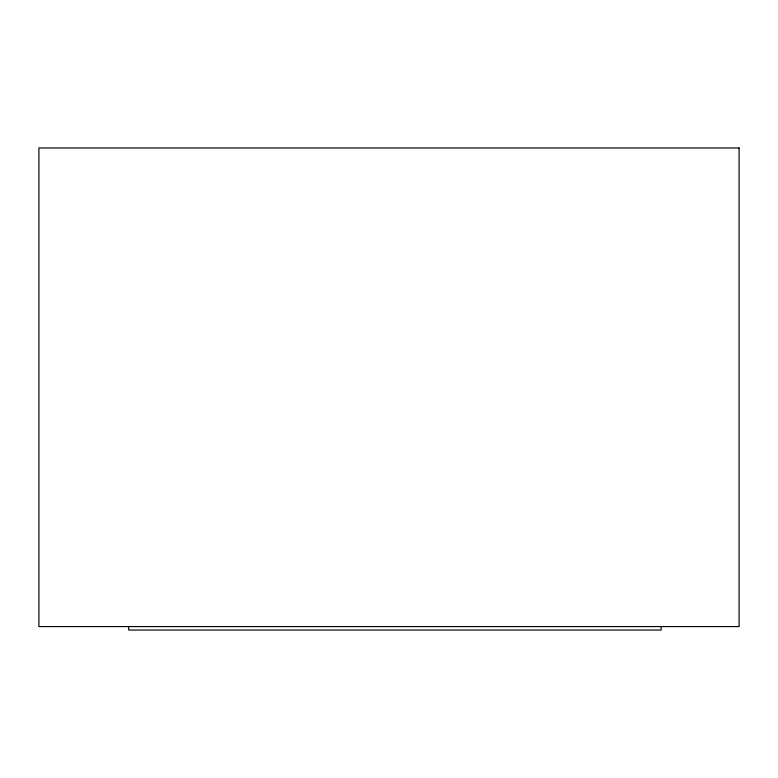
<?xml version="1.0" encoding="UTF-8"?>
<svg xmlns="http://www.w3.org/2000/svg" width="778" height="778" viewBox="0 0 778 778"><rect width="100%" height="100%" fill="white"/><g stroke="black" fill="none" stroke-linecap="round" stroke-linejoin="round"><path stroke-width="1.17" d="M661.154 626.572L661.154 630.034L128.691 630.034L128.691 626.572M739.1 147.966L38.9 147.966L38.9 626.572L739.1 626.572L739.1 147.966"/></g></svg>
